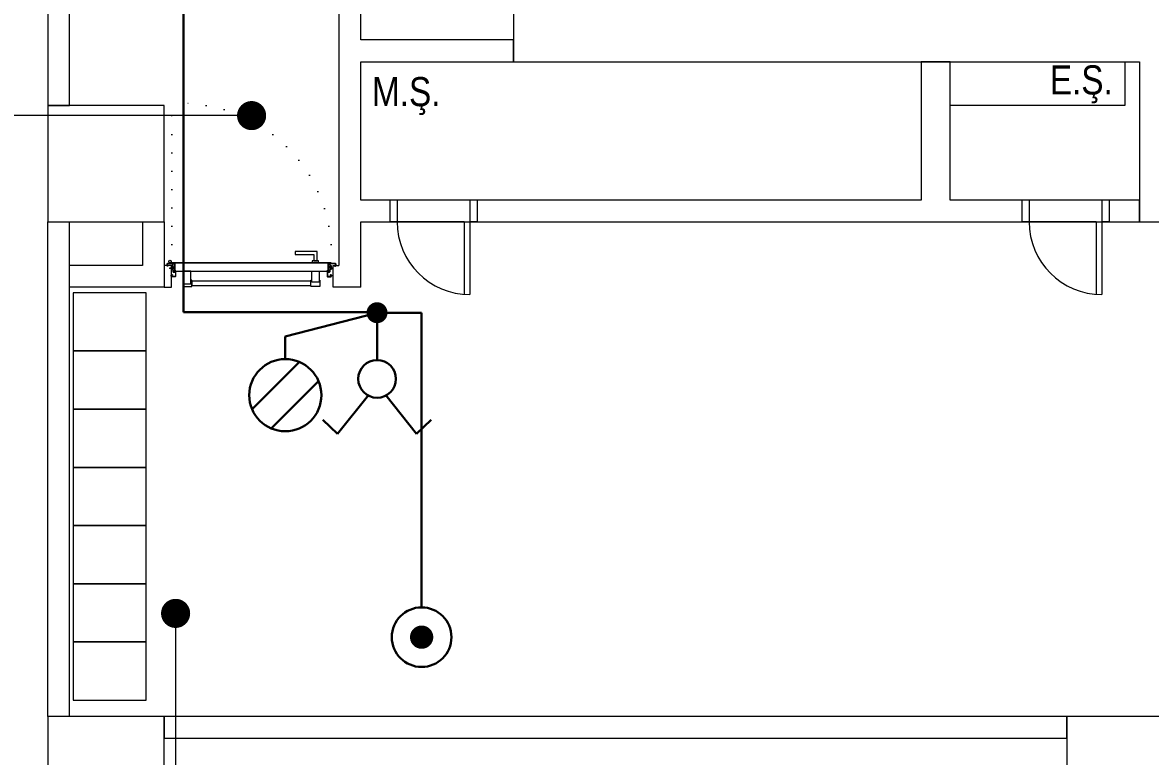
# Model space of a CAD drawing. Header units: metres. Extents: x -13316 to 152404, y -3899 to 30226.
# Drawn here: x 95543 to 96317, y 1972 to 2477 of the extents above; entities that cross this region are included whole.
import ezdxf

# ---------------------------------------------------------------- set-up
doc = ezdxf.new("R2010")
doc.units = ezdxf.units.M
doc.header["$LTSCALE"] = 100
doc.header["$MEASUREMENT"] = 0
doc.linetypes.add('DOT2', pattern=[0.125, 0, -0.125])
doc.layers.get('0').update_dxf_attribs({"color": 9, "lineweight": 9})
for name, color, linetype, lineweight in [('00', 9, 'Continuous', 9), ('01', 9, 'Continuous', 9), ('05', 9, 'Continuous', 9), ('06D', 9, 'Continuous', 9), ('10', 9, 'Continuous', 9), ('14', 9, 'Continuous', 9), ('20', 9, 'DOT2', 9), ('21', 9, 'Continuous', 9), ('21_mahal200', 9, 'Continuous', 9), ('E-13W PL COMPACT FLUORESAN ARMATÜR', 7, 'Continuous', 30), ('E-2x18W GÖMME PL COMPACT FLUORESAN ARMATÜR', 7, 'Continuous', 30), ('E-KABLO', 7, 'Continuous', 30), ('E-KOMÜTATÖR ANAHTAR', 7, 'Continuous', 30)]:
    doc.layers.add(name, color=color, linetype=linetype, lineweight=lineweight)
doc.styles.add('MuuM_TEXT-STANDART', font='ARIALN.TTF')
doc.dimstyles.new('MuuM_DIM200', dxfattribs={"dimscale": 20, "dimtxt": 2, "dimasz": 1, "dimexe": 1, "dimexo": 1, "dimgap": 1, "dimtad": 1, "dimdec": 1, "dimrnd": 0.5, "dimdsep": 46, "dimtxsty": 'MuuM_TEXT-STANDART', "dimblk": 'ARCHTICK', "dimcen": 0, "dimdle": 0.15, "dimclrd": 256, "dimclre": 256, "dimclrt": 256, "dimadec": 0, "dimazin": 0, "dimtfac": 5, "dimtdec": 1, "dimtix": 1, "dimtmove": 2, "dimatfit": 3, "dimldrblk": 'DOT', "dimfxl": 3, "dimfxlon": 1, "dimtolj": 1, "dimlwd": -1, "dimlwe": -1, "dimarcsym": 0})

# ---------------------------------------------------------------- blocks, each defined once
blk = doc.blocks.new('100_13W PL COMPACT FLUORESAN ARMATÜR')
at = {"layer": 'E-13W PL COMPACT FLUORESAN ARMATÜR', "color": 4, "const_width": 0.5}
blk.add_lwpolyline([(-0.25, 0, 1), (0.25, 0, 1)], format="xyb", close=True, dxfattribs=at)
at = {"layer": 'E-13W PL COMPACT FLUORESAN ARMATÜR', "color": 4}
blk.add_ellipse((0, 0), major_axis=(-1.28, 0), ratio=1, start_param=3.1418, end_param=9.424985, dxfattribs=at)
blk = doc.blocks.new('100_2x18W GÖMME PL COMPACT FLUORESAN ARMATÜR')
at = {"layer": 'E-2x18W GÖMME PL COMPACT FLUORESAN ARMATÜR', "color": 7}
for p, q in [((-1.426, -0.605), (0.605, 1.426)), ((-0.605, -1.426), (1.426, 0.605))]:
    blk.add_line(p, q, dxfattribs=at)
at = {"layer": 'E-2x18W GÖMME PL COMPACT FLUORESAN ARMATÜR', "color": 4}
blk.add_circle((0, 0), 1.549, dxfattribs=at)
blk = doc.blocks.new('100_KOMÜTATÖR ANAHTAR')
at = {"layer": 'E-KOMÜTATÖR ANAHTAR', "color": 4}
for p, q in [((-1.695, 5.222), (-2.326, 4.622)), ((-0.372, 3.563), (-1.695, 5.222)), ((0.372, 3.563), (1.695, 5.222)), ((1.695, 5.222), (2.326, 4.622)), ((0, 2.053), (0, 0))]:
    blk.add_line(p, q, dxfattribs=at)
blk.add_circle((0, 2.863), 0.81, dxfattribs=at)
blk = doc.blocks.new('p-kolon_80x80')
blk.add_lwpolyline([(-40, -40), (40, -40), (40, 40), (-40, 40)], close=True)
blk = doc.blocks.new('1.Bod.Ara.Sitatik Elk')
at = {"layer": '01'}
blk.add_lwpolyline([(12040, -6190), (12040, -6190), (12040, -6150), (12040, -6150), (12040, -6150), (12040, -6150), (11560, -6150), (11560, -6190), (11990, -6190), (11990, -6460), (11560, -6460), (11560, -6500), (11600, -6500), (11600, -6500), (11990, -6500), (11990, -6610), (12040, -6610), (12040, -6190)], close=True, dxfattribs=at)
for p in [(11280, -6570), (11280, -6990), (11980, -6990)]:
    blk.add_blockref('p-kolon_80x80', p, dxfattribs=at)
blk = doc.blocks.new('_ArchTick')
at = {"color": 0, "linetype": 'ByBlock', "const_width": 0.15}
blk.add_lwpolyline([(-0.5, -0.5), (0.5, 0.5)], dxfattribs=at)
blk = doc.blocks.new('_Dot')
at = {"color": 0, "linetype": 'ByBlock', "lineweight": -2}
blk.add_line((-0.5, 0), (-1, 0), dxfattribs=at)
at = {"color": 0, "linetype": 'ByBlock', "const_width": 0.5}
blk.add_lwpolyline([(-0.25, 0, 1), (0.25, 0, 1)], format="xyb", close=True, dxfattribs=at)
blk = doc.blocks.new('*U21')
at = {"ltscale": 15}
for p, q in [((-24.9, 0.9), (-25.7, 0)), ((-24.9, -0.9), (-25.7, 0)), ((-22.9, 1.5), (-24.9, 0.9)), ((-22.9, 1.5), (-22.9, -1.5)), ((-21.2, -2.7), (-18.1, 2.8)), ((-21, -2.7), (-17.9, 2.7)), ((-19.7, -2.7), (-16.6, 2.8)), ((-19.5, -2.7), (-16.4, 2.7)), ((-18.5, 1.5), (-18.3, 2)), ((-18.2, -2.7), (-15.1, 2.8)), ((-18, -2.7), (-14.9, 2.7)), ((-17, 1.5), (-16.8, 2)), ((-16.7, -2.7), (-13.6, 2.8)), ((-16.5, -2.7), (-13.4, 2.7)), ((-15.5, 1.5), (-15.3, 2)), ((-15.2, -2.7), (-12.1, 2.8)), ((-15, -2.7), (-11.9, 2.7)), ((-14, 1.5), (-13.8, 2)), ((-13.7, -2.7), (-10.6, 2.8)), ((-13.5, -2.7), (-10.4, 2.7)), ((-12.5, 1.5), (-12.3, 2)), ((-12.2, -2.7), (-9.1, 2.8)), ((-12, -2.7), (-8.9, 2.7)), ((-11, 1.5), (-10.8, 2)), ((-10.7, -2.7), (-7.6, 2.8)), ((-10.5, -2.7), (-7.4, 2.7)), ((-9.5, 1.5), (-9.3, 2)), ((-9.2, -2.7), (-6.1, 2.8)), ((-9, -2.7), (-5.9, 2.7)), ((-8, 1.5), (-7.8, 2)), ((-7.7, -2.7), (-4.6, 2.8)), ((-7.5, -2.7), (-4.4, 2.7)), ((-6.5, 1.5), (-6.3, 2)), ((-6.2, -2.7), (-3.1, 2.8)), ((-6, -2.7), (-2.9, 2.7)), ((-5, 1.5), (-4.8, 2)), ((-4.7, -2.7), (-1.6, 2.8)), ((-4.5, -2.7), (-1.4, 2.7)), ((-3.5, 1.5), (-3.3, 2)), ((-2, 1.5), (-1.8, 2)), ((-0.5, 4.2), (-1.5, 1.5)), ((0, 0.5), (-0.6, 0.5)), ((-24.9, -0.9), (-22.9, -1.5)), ((-8.6, -1.5), (-22.9, -1.5)), ((-21.2, -2.7), (-20.9, -1.5)), ((-20.3, -1.5), (-19.1, -1.5)), ((-19.7, -2.7), (-19.4, -1.5)), ((-18.8, -1.5), (-17.6, -1.5)), ((-18.2, -2.7), (-17.9, -1.5)), ((-17.3, -1.5), (-16.1, -1.5)), ((-16.7, -2.7), (-16.4, -1.5)), ((-15.8, -1.5), (-14.6, -1.5)), ((-15.2, -2.7), (-14.9, -1.5)), ((-14.3, -1.5), (-13.1, -1.5)), ((-13.7, -2.7), (-13.4, -1.5)), ((-12.8, -1.5), (-11.6, -1.5)), ((-12.2, -2.7), (-11.9, -1.5)), ((-11.3, -1.5), (-10.1, -1.5)), ((-10.7, -2.7), (-10.4, -1.5)), ((-9.8, -1.5), (-8.6, -1.5)), ((-9.2, -2.7), (-8.9, -1.5)), ((-8.3, -1.5), (-7.1, -1.5)), ((-7.7, -2.7), (-7.4, -1.5)), ((-6.8, -1.5), (-5.6, -1.5)), ((-6.2, -2.7), (-5.9, -1.5)), ((-5.3, -1.5), (-4.1, -1.5)), ((-4.7, -2.7), (-4.4, -1.5)), ((-3.8, -1.5), (-2.1, -1.5)), ((-0.5, -4.2), (-1.5, -1.5)), ((0, -0.5), (-0.6, -0.5))]:
    blk.add_line(p, q, dxfattribs=at)
for p, q in [((-6.9, 1.5), (-22.9, 1.5)), ((-17.4, 1.5), (-18.6, 1.5)), ((-15.9, 1.5), (-17.1, 1.5)), ((-14.4, 1.5), (-15.6, 1.5)), ((-12.9, 1.5), (-14.1, 1.5)), ((-11.4, 1.5), (-12.6, 1.5)), ((-9.9, 1.5), (-11.1, 1.5)), ((-8.4, 1.5), (-9.6, 1.5)), ((-6.9, 1.5), (-8.1, 1.5)), ((-5.4, 1.5), (-6.6, 1.5)), ((-3.9, 1.5), (-5.1, 1.5)), ((-2.4, 1.5), (-3.6, 1.5)), ((-1.5, 1.5), (-2.1, 1.5)), ((0, 0.5), (0, 4.1)), ((-1.5, -1.5), (-2.1, -1.5)), ((0, -0.5), (0, -4.1))]:
    blk.add_line(p, q)
for centre, radius, start, end in [((-26, 3.9), 3.92, 274.361, 322.10246), ((-26, -3.9), 3.92, 37.89754, 85.639), ((-18, 2.8), 0.0971, 330.32042, 150.32042), ((-16.5, 2.8), 0.0971, 330.32042, 150.32042), ((-15, 2.8), 0.0971, 330.32042, 150.32042), ((-13.5, 2.8), 0.0971, 330.32042, 150.32042), ((-12, 2.8), 0.0971, 330.32042, 150.32042), ((-10.5, 2.8), 0.0971, 330.32042, 150.32042), ((-9, 2.8), 0.0971, 330.32042, 150.32042), ((-7.5, 2.8), 0.0971, 330.32042, 150.32042), ((-6, 2.8), 0.0971, 330.32042, 150.32042), ((-4.5, 2.8), 0.0971, 330.32042, 150.32042), ((-3, 2.8), 0.0971, 330.32042, 150.32042), ((-1.5, 2.8), 0.0971, 330.32042, 150.32042), ((-0.6, 0), 0.486, 90, 270), ((-0.3, 4.1), 0.25, 0, 150.08641), ((-21.1, -2.7), 0.0971, 150.32042, 330.32042), ((-19.6, -2.7), 0.0971, 150.32042, 330.32042), ((-18.1, -2.7), 0.0971, 150.32042, 330.32042), ((-16.6, -2.7), 0.0971, 150.32042, 330.32042), ((-15.1, -2.7), 0.0971, 150.32042, 330.32042), ((-13.6, -2.7), 0.0971, 150.32042, 330.32042), ((-12.1, -2.7), 0.0971, 150.32042, 330.32042), ((-10.6, -2.7), 0.0971, 150.32042, 330.32042), ((-9.1, -2.7), 0.0971, 150.32042, 330.32042), ((-7.6, -2.7), 0.0971, 150.32042, 330.32042), ((-6.1, -2.7), 0.0971, 150.32042, 330.32042), ((-4.6, -2.7), 0.0971, 150.32042, 330.32042), ((-0.3, -4.1), 0.25, 209.91359, 0)]:
    blk.add_arc(centre, radius, start, end, dxfattribs=at)
blk = doc.blocks.new('conta')
at = {"ltscale": 10}
for p, q in [((-2649.88, 5344.46), (-2649.78, 5344.3)), ((-2649.87, 5345.53), (-2649.81, 5345.61)), ((-2649.78, 5344.3), (-2649.74, 5344.3)), ((-2649.72, 5345.4), (-2649.28, 5345.4)), ((-2649.25, 5345.41), (-2649.09, 5345.51)), ((-2648.97, 5344.05), (-2648.78, 5343.8)), ((-2648.87, 5344.09), (-2648.7, 5343.86)), ((-2648.83, 5344.87), (-2648.56, 5345.24)), ((-2648.77, 5345.12), (-2648.63, 5345.3)), ((-2648.56, 5345.31), (-2648.56, 5345.31)), ((-2648.71, 5343.79), (-2648.71, 5343.79))]:
    blk.add_line(p, q, dxfattribs=at)
for centre, radius, start, end in [((-2653.03, 5345), 3.19, 350.46739, 8.93723), ((-2649.87, 5344.47), 0.02, 170.46739, 213.74513), ((-2649.83, 5345.5), 0.05, 140.63452, 188.93723), ((-2649.74, 5345.58), 0.0696, 22.24275, 159.25804), ((-2650.94, 5345.01), 1.24, 340.33821, 16.77718), ((-2649.74, 5344.58), 0.03, 160.33821, 273.26661), ((-2649.72, 5345.37), 0.03, 90, 196.77718), ((-2649.56, 5341.55), 3.01, 80.43616, 93.26661), ((-2649.28, 5345.45), 0.05, 270, 303.00619), ((-2649.22, 5344.14), 0.231, 353.95711, 81.90038), ((-2649.08, 5345.49), 0.03, 4.79721, 123.00619), ((-2649.06, 5344.54), 0.03, 260.43616, 338.70659), ((-2650.22, 5344.99), 1.27, 338.70659, 23.04177), ((-2648.89, 5344.11), 0.1, 173.95711, 217.26527), ((-2649.01, 5345.57), 0.05, 18.79511, 42.1429), ((-2651.17, 5344.83), 2.33, 7.58966, 18.79511), ((-2658.2, 5345.19), 9.36, 353.68569, 357.8537), ((-2648.79, 5344.15), 0.1, 173.68569, 217.26527), ((-2648.81, 5345.15), 0.05, 187.58966, 322.73473), ((-2648.79, 5344.84), 0.05, 142.73473, 180.2669), ((-2648.59, 5345.27), 0.05, 52.73473, 142.73473), ((-2648.59, 5345.27), 0.05, 322.73473, 52.73473), ((-2648.74, 5343.83), 0.05, 217.26527, 307.26527), ((-2648.74, 5343.83), 0.05, 307.26527, 37.26527)]:
    blk.add_arc(centre, radius, start, end, dxfattribs=at)
for points, knots in [([(-2649.74, 5344.31), (-2649.74, 5344.34), (-2649.7, 5344.52), (-2649.59, 5344.33), (-2649.34, 5344.36), (-2649.23, 5344.37), (-2649.18, 5344.37)], [0, 0, 0, 0, 0.1008757, 0.3841126, 0.5436166, 0.6906785, 0.6906785, 0.6906785, 0.6906785]), ([(-2648.98, 5345.6), (-2649, 5345.63), (-2649.09, 5345.71), (-2649.23, 5345.44), (-2649.32, 5345.74), (-2649.39, 5345.46), (-2649.51, 5345.75), (-2649.59, 5345.5), (-2649.65, 5345.57), (-2649.68, 5345.61)], [0.0086373, 0.0086373, 0.0086373, 0.0086373, 0.1097304, 0.3133405, 0.4430081, 0.5658764, 0.7165186, 0.8527974, 0.9648495, 0.9648495, 0.9648495, 0.9648495])]:
    blk.add_open_spline(points, degree=3, knots=knots, dxfattribs=at)
blk = doc.blocks.new('p-yn_sackasa')
at = {"layer": '10', "linetype": 'Continuous'}
for p, q in [((-2.19, 0), (-2.19, -0.15)), ((0, 6.16), (0, 6.9)), ((0.01, 6.9), (0.01, 6.15)), ((0.14, 6.9), (0.14, 6.16)), ((0.15, 6.9), (0.15, 6.16)), ((2.69, 7.16), (0.26, 7.16)), ((2.69, 7.15), (0.26, 7.15)), ((2.69, 7.02), (0.26, 7.02)), ((0.26, 7.01), (2.69, 7.01)), ((0.26, 6.05), (0.76, 6.05)), ((0.75, 6.04), (0.26, 6.04)), ((0.26, 5.91), (0.75, 5.91)), ((0.76, 5.9), (0.26, 5.9)), ((0.67, -0.71), (0.67, 2.27)), ((0.69, -0.71), (0.69, 2.27)), ((0.75, 5.91), (0.75, 6.04)), ((0.76, 5.9), (0.76, 6.05)), ((0.81, -0.71), (0.81, 2.27)), ((0.83, -0.71), (0.83, 2.27)), ((0.92, 2.33), (0.95, 2.32)), ((0.93, 2.34), (0.95, 2.33)), ((1.01, 2.46), (0.99, 2.47)), ((0.99, 2.46), (1.01, 2.45)), ((1.11, 2.52), (1.11, 3.73)), ((1.12, 2.52), (1.12, 3.73)), ((1.25, 3.73), (1.25, 2.52)), ((1.26, 2.52), (1.26, 3.73)), ((1.37, 3.98), (2.49, 3.98)), ((2.49, 3.97), (1.37, 3.97)), ((1.37, 3.84), (2.49, 3.84)), ((2.49, 3.83), (1.37, 3.83)), ((2.6, 3.69), (2.5, 3.36)), ((2.51, 3.35), (2.61, 3.69)), ((2.73, 3.65), (2.63, 3.32)), ((2.74, 3.64), (2.64, 3.31)), ((2.8, 3.29), (2.8, 6.9)), ((2.81, 3.29), (2.81, 6.9)), ((2.94, 3.29), (2.94, 6.9)), ((2.95, 3.29), (2.95, 6.9)), ((-2.95, -0.25), (-2.95, -1.75)), ((-2.94, -1.75), (-2.94, -0.25)), ((-2.81, -0.25), (-2.81, -1.75)), ((-2.8, -0.25), (-2.8, -1.75)), ((-2.19, 0), (-2.7, 0)), ((-2.2, -0.01), (-2.7, -0.01)), ((-2.2, -0.14), (-2.7, -0.14)), ((-2.19, -0.15), (-2.7, -0.15)), ((1.01, -1.85), (-2.7, -1.85)), ((1.01, -1.86), (-2.7, -1.86)), ((-2.7, -1.99), (1.01, -1.99)), ((1.01, -2), (-2.7, -2)), ((-2.2, -0.14), (-2.2, -0.01)), ((0.92, -0.77), (0.95, -0.76)), ((0.93, -0.78), (0.95, -0.77)), ((0.99, -0.89), (1.01, -0.88)), ((1.01, -0.89), (0.99, -0.91)), ((1.11, -0.96), (1.11, -1.75)), ((1.12, -0.96), (1.12, -1.75)), ((1.25, -0.96), (1.25, -1.75)), ((1.26, -0.96), (1.26, -1.75))]:
    blk.add_line(p, q, dxfattribs=at)
for points in [[(0.15, 2.14), (0.67, 2.14), (0.67, -0.54), (0.15, -0.54)], [(0.15, 2.14), (0.41, 2.14), (0.41, -0.54), (0.15, -0.54)]]:
    blk.add_lwpolyline(points, close=True, dxfattribs=at)
for centre, radius, start, end in [((0.26, 6.9), 0.261, 90, 180), ((0.26, 6.16), 0.261, 180, 270), ((0.26, 6.9), 0.249, 90, 180), ((0.26, 6.16), 0.249, 181.34499, 271.35021), ((0.26, 6.9), 0.122, 90, 180), ((0.26, 6.16), 0.122, 180, 270), ((0.26, 6.9), 0.11, 90, 180), ((0.26, 6.16), 0.11, 180, 270), ((0.89, 2.27), 0.219, 63.21528, 180), ((0.89, 2.27), 0.206, 63.21689, 180), ((0.89, 2.27), 0.0801, 63.21502, 180), ((0.89, 2.27), 0.0674, 63.21445, 180), ((1.04, 2.52), 0.206, 243.2197, 0), ((1.04, 2.52), 0.219, 243.21479, 0), ((1.04, 2.52), 0.0801, 243.22028, 0), ((1.04, 2.52), 0.0674, 243.21287, 0), ((1.37, 3.73), 0.253, 90, 180), ((1.37, 3.73), 0.24, 90, 180), ((1.37, 3.73), 0.114, 90, 180), ((1.37, 3.73), 0.101, 90, 180), ((2.49, 3.72), 0.261, 342.86025, 90), ((2.49, 3.72), 0.249, 342.86129, 90), ((2.49, 3.72), 0.122, 342.86074, 90), ((2.49, 3.72), 0.11, 342.86215, 90), ((2.72, 3.29), 0.232, 162.8601, 0), ((2.72, 3.29), 0.219, 162.86127, 0), ((2.72, 3.29), 0.0927, 162.86053, 0), ((2.72, 3.29), 0.0801, 162.86241, 0), ((2.69, 6.9), 0.261, 0, 90), ((2.69, 6.9), 0.249, 0, 90), ((2.69, 6.9), 0.122, 0, 90), ((2.69, 6.9), 0.11, 0, 90), ((-2.7, -0.25), 0.253, 90, 180), ((-2.7, -1.75), 0.253, 180, 270), ((-2.7, -0.25), 0.24, 90, 180), ((-2.7, -1.75), 0.24, 180, 270), ((-2.7, -0.25), 0.114, 90, 180), ((-2.7, -1.75), 0.114, 180, 270), ((-2.7, -0.25), 0.101, 90, 180), ((-2.7, -1.75), 0.101, 180, 270), ((0.89, -0.71), 0.219, 180, 296.78496), ((0.89, -0.71), 0.206, 180, 296.78515), ((0.89, -0.71), 0.0801, 180, 296.78498), ((0.89, -0.71), 0.0674, 180, 180.52454), ((0.89, -0.71), 0.0674, 180, 296.78713), ((1.04, -0.96), 0.219, 0, 116.78545), ((1.04, -0.96), 0.206, 0, 116.78362), ((1.04, -0.96), 0.0801, 0, 116.78105), ((1.04, -0.96), 0.0674, 0, 116.78713), ((1.01, -1.75), 0.114, 270, 0), ((1.01, -1.75), 0.24, 270, 0), ((1.01, -1.75), 0.101, 270, 0), ((1.01, -1.75), 0.253, 270, 0)]:
    blk.add_arc(centre, radius, start, end, dxfattribs=at)
at = {"layer": '10', "xscale": 0.0842696629213483, "yscale": 0.0842696629213483, "zscale": 0.0842696629213483}
blk.add_blockref('*U21', (0.95, 1.35), dxfattribs=at)
at = {"layer": '14', "xscale": -0.7887640449438696, "yscale": 0.7887640449438696, "zscale": 0.7887640449438204, "rotation": 90}
blk.add_blockref('conta', (4217.78, -2086.42), dxfattribs=at)
blk = doc.blocks.new('p-giyinme dolabı')
blk.add_lwpolyline([(40, -20), (40, 20), (-10, 20), (-10, -20)], close=True)
blk = doc.blocks.new('ttttttttttttt')
for points in [[(3983.49, -30733.6), (3983.49, -30748.6)], [(3988.49, -30733.6), (3983.49, -30733.6)], [(3988.49, -30733.6), (3988.49, -30748.6)], [(4043.49, -30733.6), (4038.49, -30733.6)], [(4038.49, -30733.6), (4038.49, -30748.6)], [(4043.49, -30733.6), (4043.49, -30748.6)], [(3988.49, -30748.6), (3983.49, -30748.6)], [(4034.49, -30748.6), (3988.49, -30748.6)], [(4034.49, -30748.6), (4034.49, -30798.6)], [(4034.49, -30748.6), (4038.49, -30748.6)], [(4043.49, -30748.6), (4038.49, -30748.6)], [(4038.49, -30748.6), (4038.49, -30798.6)]]:
    blk.add_lwpolyline(points)
blk.add_arc((4038.49, -30748.6), 50, 180, 270)
blk = doc.blocks.new('1.Bod.Ara.Mimari Elk')
at = {"layer": '00'}
for p, q in [((11440, -6455), (11440, -6640)), ((11455, -6485), (11455, -6455)), ((11560, -6485), (11455, -6485)), ((11560, -6500), (11560, -6485)), ((11455, -6595), (11455, -6500)), ((11455, -6500), (11560, -6500)), ((11860, -6500), (11840, -6500)), ((11840, -6500), (11840, -6595)), ((11860, -6595), (11860, -6500)), ((11840, -6595), (11455, -6595)), ((11990, -6595), (11860, -6595)), ((11990, -6610), (11990, -6595)), ((11240, -6950), (11240, -6610)), ((11240, -6610), (11255, -6610)), ((11255, -6950), (11255, -6610)), ((11305, -6610), (11305, -6640)), ((11320, -6610), (11320, -6655)), ((11455, -6655), (11455, -6610)), ((11455, -6610), (11670, -6610)), ((11670, -6610), (11790, -6610)), ((11790, -6610), (11790, -6610)), ((11790, -6610), (11805, -6610)), ((11805, -6610), (11805, -6610)), ((11805, -6610), (11990, -6610)), ((11305, -6640), (11255, -6640)), ((11436.09, -6655), (11436.09, -6640)), ((11436.09, -6640), (11440, -6640)), ((11320, -6655), (11255, -6655)), ((11455, -6655), (11436.09, -6655)), ((11255, -6950), (11240, -6950)), ((11600, -6950), (11320, -6950)), ((11320, -6950), (11320, -6965)), ((11940, -6950), (11493.65, -6950)), ((11615, -6950), (11600, -6950)), ((11600, -6950), (11600, -6950)), ((11655, -6950), (11615, -6950)), ((11615, -6950), (11615, -6950)), ((11940, -6965), (11940, -6950)), ((11940, -6950), (11940, -6950)), ((11940, -6950), (11940, -6950)), ((11940, -6950), (11940, -6950)), ((11940, -6950), (11940, -6950)), ((11940, -6950), (11940, -6950)), ((11940, -6950), (11940, -6950)), ((11940, -6950), (11940, -6950)), ((11940, -6950), (11940, -6950)), ((11940, -6950), (11940, -6950)), ((11940, -6950), (11940, -6950)), ((11940, -6950), (11940, -6950)), ((11940, -6950), (11940, -6950)), ((11940, -6950), (11940, -6950)), ((11940, -6950), (11940, -6950)), ((11320, -6965), (11940, -6965))]:
    blk.add_line(p, q, dxfattribs=at)
blk.add_lwpolyline([(11240, -6230), (11240, -6530), (11255, -6530), (11255, -6230), (11240, -6230)], dxfattribs=at)
blk.add_lwpolyline([(11320, -6655), (11325, -6655), (11325, -6640), (11320, -6640), (11320, -6655)], close=True, dxfattribs=at)
at = {"layer": '06D'}
for points in [[(11860, -6500), (11980, -6500), (11980, -6530), (11860, -6530), (11860, -6500)], [(11424.98, -6636.73), (11424.98, -6630.48), (11409.98, -6630.48), (11409.98, -6632.36), (11422.73, -6632.36), (11422.73, -6632.36), (11422.73, -6636.73), (11424.98, -6636.73)], [(11426.05, -6637.98), (11426.05, -6636.73), (11421.65, -6636.73), (11421.65, -6637.98), (11426.05, -6637.98)]]:
    blk.add_lwpolyline(points, dxfattribs=at)
for points in [[(11333.35, -6652.6), (11338.35, -6652.6), (11338.35, -6643.98), (11333.35, -6643.98)], [(11426.35, -6651.48), (11421.35, -6651.48), (11421.35, -6643.98), (11426.35, -6643.98)], [(11338.98, -6653.85), (11420.73, -6653.85), (11420.73, -6650.73), (11338.98, -6650.73)]]:
    blk.add_lwpolyline(points, close=True, dxfattribs=at)
for points in [[(11333.35, -6650.1), (11332.73, -6650.1), (11332.73, -6654.1, 0.414214), (11333.1, -6654.48), (11338.6, -6654.48, 0.414214), (11338.98, -6654.1), (11338.98, -6650.1), (11338.35, -6650.1)], [(11426.35, -6650.1), (11426.98, -6650.1), (11426.98, -6654.1, -0.414214), (11426.6, -6654.48), (11421.1, -6654.48, -0.414214), (11420.73, -6654.1), (11420.73, -6650.1), (11421.35, -6650.1)]]:
    blk.add_lwpolyline(points, format="xyb", dxfattribs=at)
at = {"layer": '10', "ltscale": 10}
for p, q in [((11323.25, -6637.81), (11323.12, -6637.92)), ((11323.25, -6637.81), (11323.12, -6637.92)), ((11323.63, -6638.38), (11323.63, -6638.25)), ((11323.63, -6638.38), (11323.63, -6638.25)), ((11323.63, -6638.38), (11323.8, -6638.38)), ((11323.63, -6638.38), (11323.8, -6638.38)), ((11323.8, -6638.54), (11323.8, -6638.11)), ((11323.8, -6638.54), (11323.8, -6638.11)), ((11324.01, -6638.54), (11324.01, -6638.11)), ((11324.01, -6638.54), (11324.01, -6638.11)), ((11325.15, -6638.08), (11325.15, -6638.21)), ((11325.25, -6637.98), (11434.45, -6637.98)), ((11325.25, -6638.31), (11327.1, -6638.31)), ((11325.3, -6638.14), (11325.3, -6638.15)), ((11325.31, -6638.13), (11434.4, -6638.13)), ((11325.31, -6638.16), (11327.2, -6638.16)), ((11326.85, -6640.37), (11326.85, -6640.8)), ((11327.15, -6640.37), (11326.85, -6640.37)), ((11327.15, -6638.36), (11327.15, -6643.88)), ((11327.15, -6640.8), (11327.15, -6640.37)), ((11327.3, -6638.26), (11327.3, -6643.78)), ((11432.4, -6638.26), (11432.4, -6643.78)), ((11434.4, -6638.16), (11432.5, -6638.16)), ((11432.55, -6638.36), (11432.55, -6643.88)), ((11432.55, -6640.37), (11432.55, -6641.87)), ((11432.85, -6640.37), (11432.55, -6640.37)), ((11432.55, -6640.37), (11432.55, -6641.87)), ((11432.85, -6640.37), (11432.55, -6640.37)), ((11434.45, -6638.31), (11432.6, -6638.31)), ((11432.85, -6641.87), (11432.85, -6640.37)), ((11432.85, -6641.87), (11432.85, -6640.37)), ((11434.4, -6638.14), (11434.4, -6638.15)), ((11434.55, -6638.08), (11434.55, -6638.21)), ((11325.85, -6641.45), (11326.85, -6640.8)), ((11326.85, -6641.85), (11325.85, -6641.85)), ((11326.85, -6642.05), (11325.85, -6642.05)), ((11326.85, -6640.8), (11326.85, -6642.3)), ((11326.85, -6642.3), (11327.15, -6642.3)), ((11327.15, -6642.3), (11327.15, -6640.8)), ((11327.25, -6643.98), (11432.45, -6643.98)), ((11327.35, -6643.83), (11432.35, -6643.83)), ((11432.55, -6641.87), (11432.55, -6642.3)), ((11432.55, -6641.87), (11432.55, -6642.3)), ((11432.55, -6642.3), (11432.85, -6642.3)), ((11432.55, -6642.3), (11432.85, -6642.3)), ((11432.85, -6640.62), (11433.85, -6640.62)), ((11432.85, -6640.62), (11433.85, -6640.62)), ((11432.85, -6640.82), (11433.85, -6640.82)), ((11432.85, -6640.82), (11433.85, -6640.82)), ((11433.85, -6641.22), (11432.85, -6641.87)), ((11433.85, -6641.22), (11432.85, -6641.87)), ((11432.85, -6642.3), (11432.85, -6641.87)), ((11432.85, -6642.3), (11432.85, -6641.87))]:
    blk.add_line(p, q, dxfattribs=at)
blk.add_circle((11323.91, -6637.28), 0.843, dxfattribs=at)
blk.add_circle((11323.91, -6637.28), 0.843, dxfattribs=at)
for centre, radius, start, end in [((11323.91, -6637.28), 1.01, 219.4092, 254.28614), ((11323.91, -6637.28), 1.01, 219.4092, 254.28614), ((11324.44, -6638.28), 0.428, 156.35197, 217.62095), ((11324.44, -6638.28), 0.428, 156.35197, 217.62095), ((11324.44, -6638.28), 0.302, 105.55242, 240.03149), ((11324.44, -6638.28), 0.302, 105.55242, 240.03149), ((11325.25, -6638.08), 0.1, 90, 180), ((11325.25, -6638.21), 0.1, 180, 270), ((11325.31, -6638.14), 0.005, 90, 180), ((11325.31, -6638.15), 0.005, 180, 270), ((11327.1, -6638.36), 0.05, 0, 90), ((11327.2, -6638.26), 0.1, 0, 90), ((11432.5, -6638.26), 0.1, 90, 180), ((11432.6, -6638.36), 0.05, 90, 180), ((11434.4, -6638.14), 0.005, 0, 90), ((11434.4, -6638.15), 0.005, 270, 0), ((11434.45, -6638.08), 0.1, 0, 90), ((11434.45, -6638.21), 0.1, 270, 0), ((11327.25, -6643.88), 0.1, 180, 270), ((11327.35, -6643.78), 0.05, 180, 270), ((11432.42, -6643.85), 0.141, 284.92708, 345.07292)]:
    blk.add_arc(centre, radius, start, end, dxfattribs=at)
at = {"layer": '20'}
blk.add_lwpolyline([(11325.15, -6638.14), (11325.15, -6528.74, -0.452076), (11434.55, -6638.14, 1)], format="xyb", dxfattribs=at)
for p in [(7491.51, 24138.6), (7925.66, 24138.6)]:
    blk.add_blockref('ttttttttttttt', p)
at = {"xscale": -1, "rotation": 180}
blk.add_blockref('p-yn_sackasa', (11324.85, -6640.54), dxfattribs=at)
at = {"rotation": 180}
blk.add_blockref('p-yn_sackasa', (11434.85, -6640.54), dxfattribs=at)
at = {"layer": '05', "rotation": 180}
for p in [(11297.47, -6678.77), (11297.47, -6718.77), (11297.47, -6758.77), (11297.47, -6798.77), (11297.47, -6838.77), (11297.47, -6878.77), (11297.47, -6918.77)]:
    blk.add_blockref('p-giyinme dolabı', p, dxfattribs=at)
at = {"layer": '21', "style": 'MuuM_TEXT-STANDART'}
for s, p in [('E.Ş.', (11928.34, -6522.43)), ('M.Ş.', (11462.69, -6530.49))]:
    blk.add_text(s, height=20, dxfattribs=at).set_placement(p)
at = {"layer": '21_mahal200'}
for points in [[(11380, -6536.99), (11130.62, -6536.99)], [(11327.81, -6879.16), (11327.81, -7103.75)]]:
    blk.add_leader(points, dimstyle='MuuM_DIM200', override={"dimasz": 1, "dimfxl": 10}, dxfattribs=at)

msp = doc.modelspace()

# ---------------------------------------------------------------- linework, layer by layer
at = {"layer": 'E-KABLO', "color": 6}
for p, q in [((95653.32, 2805.01), (95653.32, 2277.85)), ((95786.2, 2277.85), (95653.32, 2277.85)), ((95723.15, 2261.2), (95786.2, 2277.53)), ((95816.83, 2277.53), (95785.01, 2277.53)), ((95816.83, 2074.97), (95816.83, 2277.53)), ((95723.15, 2245.62), (95723.15, 2261.2))]:
    msp.add_line(p, q, dxfattribs=at)
at = {"layer": 'E-KABLO', "color": 4, "linetype": 'Continuous', "const_width": 7.2}
msp.add_lwpolyline([(95789.8, 2277.53, 1), (95782.6, 2277.53, 1)], format="xyb", close=True, dxfattribs=at)

# ---------------------------------------------------------------- block references
for name in ['1.Bod.Ara.Mimari Elk', '1.Bod.Ara.Sitatik Elk']:
    msp.add_blockref(name, (84320, 8950))
at = {"layer": 'E-13W PL COMPACT FLUORESAN ARMATÜR', "xscale": 16, "yscale": 16, "zscale": 16}
msp.add_blockref('100_13W PL COMPACT FLUORESAN ARMATÜR', (95816.83, 2054.49), dxfattribs=at)
at = {"layer": 'E-2x18W GÖMME PL COMPACT FLUORESAN ARMATÜR', "xscale": 16, "yscale": 16, "zscale": 16}
msp.add_blockref('100_2x18W GÖMME PL COMPACT FLUORESAN ARMATÜR', (95723.15, 2220.84), dxfattribs=at)
at = {"layer": 'E-KOMÜTATÖR ANAHTAR', "xscale": 15.99999999999997, "yscale": 15.99999999999997, "zscale": 15.99999999999997, "rotation": 180.0000032615679}
msp.add_blockref('100_KOMÜTATÖR ANAHTAR', (95786.2, 2277.85), dxfattribs=at)

doc.saveas('drawing.dxf')
